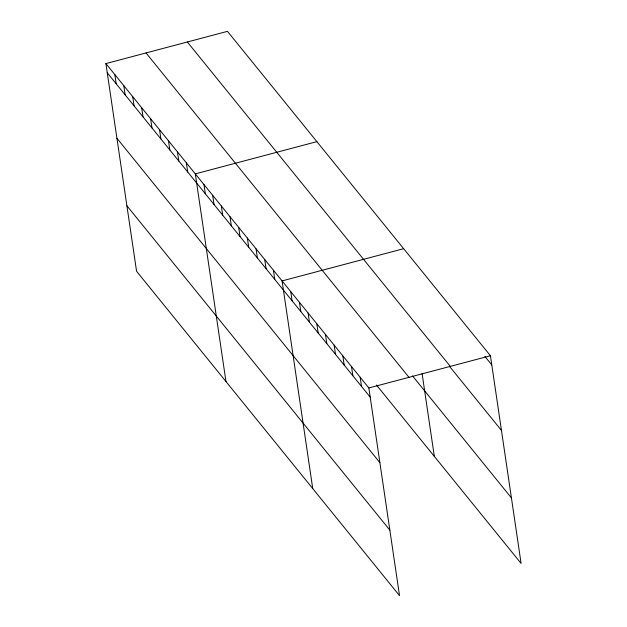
<?xml version="1.0" encoding="UTF-8"?>
<svg xmlns="http://www.w3.org/2000/svg" width="627" height="627" viewBox="0 0 627 627"><rect width="100%" height="100%" fill="white"/><g stroke="black" fill="none" stroke-linecap="round" stroke-linejoin="round"><path stroke-width="0.94" d="M105.9 63.578L368.856 387.964L399.524 595.65L136.568 271.256L105.9 63.578L227.476 31.35L490.432 355.744L521.1 563.422L376.474 385.009M316.886 141.647L195.303 173.867L225.971 381.553M403.655 248.692L282.079 280.92L312.748 488.598M368.856 387.964L490.432 355.744M484.851 356.371L491.787 364.938M187.355 41.985L450.311 366.38M449.394 366.207L501.467 430.435M412.503 375.887L511.428 497.924M146.02 52.942L408.976 377.336M107.256 72.771L370.212 397.165M116.928 138.269L379.884 462.663M126.897 205.758L389.853 530.152M422.089 373.52L434.323 456.378M360.18 377.266L361.536 386.459M351.496 366.56L352.86 375.753M342.82 355.854L344.184 365.047M334.144 345.148L335.5 354.341M325.468 334.442L326.824 343.635M316.792 323.736L318.148 332.937M308.116 313.03L309.472 322.231M299.432 302.332L300.795 311.525M290.756 291.626L292.111 300.819M273.403 270.213L274.759 279.407M264.727 259.507L266.083 268.701M256.043 248.801L257.407 257.995M247.367 238.095L248.723 247.297M238.691 227.397L240.047 236.591M230.015 216.691L231.371 225.885M221.339 205.985L222.695 215.179M212.663 195.279L214.019 204.473M203.979 184.573L205.342 193.767M186.36 162.84L187.724 172.033M177.425 151.812L178.781 161.006M168.483 140.777L169.839 149.978M159.54 129.75L160.896 138.943M150.598 118.722L151.961 127.916M141.663 107.695L143.019 116.888M132.72 96.66L134.076 105.861M123.778 85.633L125.141 94.826M114.843 74.605L116.199 83.799"/></g></svg>
